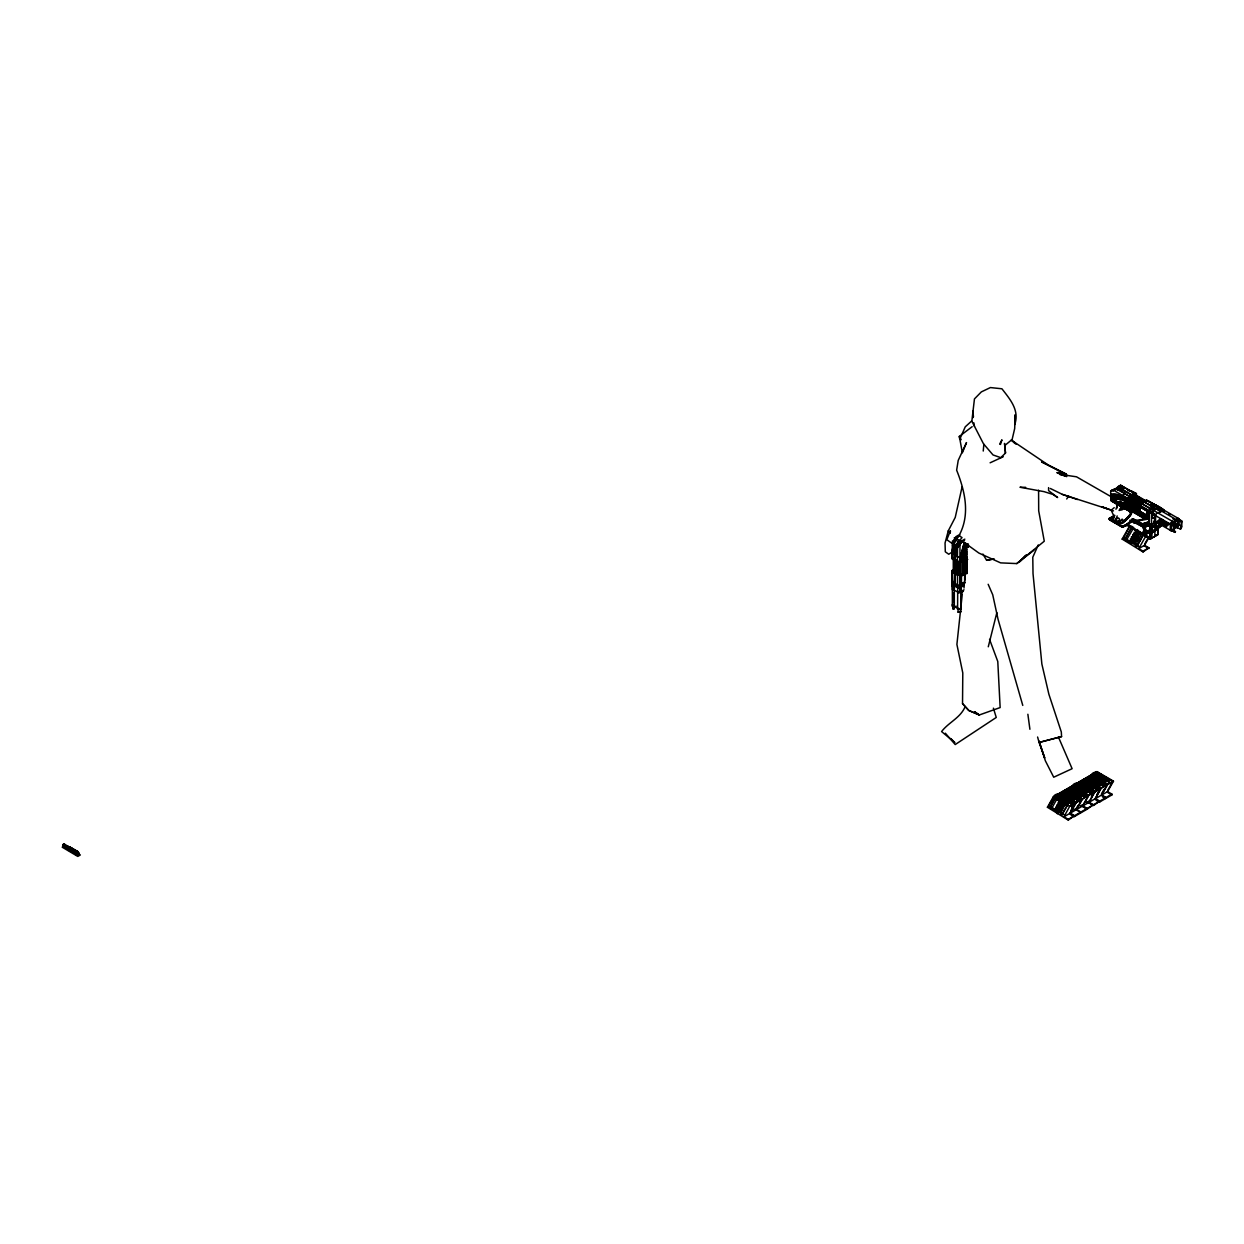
<?xml version="1.0" encoding="UTF-8"?>
<svg xmlns="http://www.w3.org/2000/svg" width="1244" height="1244" viewBox="0 0 1244 1244"><rect width="100%" height="100%" fill="white"/><g stroke="black" fill="none" stroke-linecap="round" stroke-linejoin="round"><path stroke-width="1.5" d="M957.305 548.029L957.305 546.349L960.897 541.42L964.846 539.134M955.065 583.638L953.759 584.4L954.863 581.477L954.863 547.111L962.016 537.517L959.202 535.884L955.252 538.154L953.884 546.054L955.268 539.943L954.319 537.626M989.54 639.338L997.781 661.497L1000.145 707.572L979.323 714.973L968.781 710.464L962.529 703.622L962.794 672.973L956.9 644.423L962.312 593.839M1119.662 519.417A5.038 2.908 60 0 0 1119.569 519.805L1120.175 520.909L1115.464 520.987A48.687 28.114 60 0 1 1112.152 519.261L1112.229 516.851A2.146 1.228 60 0 0 1113.629 516.54L1113.8 516.835M1117.33 503.167A2.504 1.446 60 0 1 1117.407 503.913A9.33 5.396 60 0 1 1117.112 505.655L1117.05 508.003A9.377 5.411 60 0 0 1117.33 506.277A2.519 1.446 60 0 0 1117.081 504.955A2.83 1.633 60 0 0 1115.495 503.136M69.882 848.937L71.219 848.128L69.882 848.937L69.928 847.77L71.219 848.128L76.817 851.425L71.608 849.559L76.646 851.534L69.928 847.77L76.646 851.534M1049.827 808.025L1054.725 797.606L1054.803 799.394L1049.827 808.025L1051.46 808.802L1056.156 800.343L1057.866 799.239M1064.009 799.69L1065.315 798.866L1064.009 799.69L1064.055 798.524L1065.315 798.866L1070.742 802.069L1064.055 798.524M1066.87 790.609C1066.155 795.072 1067.927 789.645 1065.455 789.784L1059.624 793.159L1061.179 793.89L1061.101 795.756M1067.259 792.21L1067.476 790.251L1065.921 789.52L1071.753 786.146L1073.168 786.97L1072.934 788.929L1073.168 786.97M1070.306 796.051L1070.353 794.885L1071.613 795.227L1077.04 798.43L1070.353 794.885M1073.556 788.572L1073.774 786.612L1073.696 788.494M1073.899 792.832L1080.601 796.378L1073.899 792.832L1073.899 795.274L1074.381 790.298L1075.578 790.173L1076.387 791.946M1076.651 793.688L1076.651 791.246L1083.337 794.792L1076.651 791.246M1079.854 784.948L1080.072 782.974L1079.994 784.855M1081.456 789.551L1080.15 790.375L1080.196 789.194L1081.456 789.551L1086.898 792.739L1080.196 789.194M1085.763 779.693C1085.048 784.171 1086.821 778.728 1084.348 778.884L1078.517 782.258L1079.916 783.067M1086.152 781.31L1086.37 779.335L1084.815 778.62L1090.646 775.245L1092.061 776.054L1091.828 778.029L1092.061 776.054M1087.754 785.913L1086.447 786.737L1086.494 785.57L1087.754 785.913L1093.196 789.1L1086.494 785.57M1092.45 777.671L1092.667 775.712L1092.59 777.578M1092.792 781.932L1099.494 785.462L1094.051 782.274L1092.792 781.932L1092.745 783.098L1092.916 781.325L1091.937 781.077L1090.739 782.352L1091.486 784.404L1090.739 783.658M1095.497 781.512L1096.804 780.688L1095.497 781.512L1095.544 780.346L1096.804 780.688L1102.231 783.891L1095.544 780.346M1098.281 774.297L1098.203 772.508M1099.043 779.459L1100.349 778.635L1099.043 779.459L1099.09 778.293L1100.349 778.635L1105.792 781.838L1099.09 778.293M1101.795 777.873L1103.101 777.049L1101.795 777.873L1101.842 776.707L1103.101 777.049L1108.528 780.252L1101.842 776.707M1136.316 540.502L1132.335 538.559L1131.729 541.311L1130.283 538.979M1137.28 530.939L1137.327 529.757M1125.322 520.319L1122.275 522.076A9.936 5.738 60 0 1 1117.889 522.231A48.687 28.114 60 0 1 1109.943 518.173L1108.995 518.608L1109.679 519.961L1122.306 527.254L1127.919 524.253M1113.986 515.451L1113.629 516.447M952.049 585.877L952.049 586.499A2.504 1.446 -60 0 0 953.495 587.339L954.039 587.028M960.337 590.667L960.352 591.289A2.504 1.446 -60 0 0 961.799 592.128L962.343 591.817M1155.489 517.348L1155.489 516.68A2.628 1.524 60 0 0 1153.966 514.036L1153.39 513.71M983.242 451.043L983.849 444.232M1065.253 805.428L1065.424 803.608L1060.261 814.058L1061.909 814.82L1066.746 806.283L1061.909 814.82M1070.789 802.224L1071.115 800.327L1070.944 802.147M1071.395 801.882L1071.722 799.97L1071.551 801.789M1077.086 798.601L1077.413 796.689L1068.378 791.246M1077.242 798.508L1077.413 796.689M1077.693 798.244L1078.019 796.331L1077.848 798.15M1083.384 794.963L1083.711 793.05L1076.153 788.696L1074.583 789.707M1083.99 794.605L1084.317 792.692L1084.146 794.512M1089.682 791.324L1089.853 789.505M1090.288 790.966C1091.797 787.234 1082.622 782.896 1080.88 786.068M1095.933 787.514L1089.246 783.984L1095.933 787.514L1096.306 785.773L1087.272 780.346M1102.433 783.969L1102.604 782.149L1094.891 777.873M1151.384 505.313L1153.452 506.51L1153.126 505.359L1152.426 507.101L1150.358 505.904L1152.053 504.737L1150.358 505.904M957.274 561.091L955.408 560.857L955.408 574.122L957.274 574.355A2.115 1.213 0 0 0 958.611 574.712L959.435 574.744A1.819 1.042 0 0 0 960.866 574.448L960.866 561.184C967.832 557.001 960.539 563.734 957.507 561.837L952.624 559.007L952.624 545.09L953.899 539.492M962.079 486.917L955.236 517.411L948.255 530.893L945.051 543.022L945.3 551.807L948.737 554.233L952.531 551.838L953.417 548.34M996.864 612.623L988.28 646.787M953.355 546.551C950.54 550.75 953.106 569.13 952.453 551.838M952.049 552.181L953.588 546.411M961.161 556.877L965.297 543.022C960.912 553.347 960.788 570.172 961.456 557.048M962.063 556.534C971.735 518.39 958.906 575.086 962.358 556.706M967.272 549.102L966.09 551.247L966.386 556.255L963.431 557.965L967.272 543.815L967.272 547.344M963.431 557.965L967.583 544.001L967.583 547.515M1000.471 444.481L1001.949 439.816L999.663 444.108M1115.961 509.278L1117.112 505.655M1114.717 515.28L1113.567 518.919A2.161 1.244 60 0 1 1112.152 519.261M952.997 550.641L954.07 546.66L954.07 550.019L952.997 550.641L952.655 549.195L954.07 550.019M954.568 550.859L955.641 547.562L955.641 550.921L957.071 551.745L954.568 550.859L961.83 541.964L964.535 540.394M959.077 535.464C970.491 514.518 964.94 490.976 956.636 470.17L958.222 460.389L966.51 442.584L962.358 452.785L959.357 436.395L972.155 426.692M1119.196 510.553L1120.564 508.283A4.276 2.472 60 0 1 1123.363 507.661L1130.112 511.564L1124.592 508.641L1123.861 506.028L1124.887 508.065L1129.941 510.973A2.193 1.26 60 0 1 1131.294 514.161L1131.185 514.363A109.177 63.04 60 0 1 1122.741 522.853L1122.43 523.024A10.807 6.236 60 0 1 1117.687 523.195A49.34 28.488 60 0 1 1109.648 519.106L1109.959 518.935A49.34 28.488 60 0 0 1117.998 523.009A10.807 6.236 60 0 0 1122.741 522.838M955.345 584.042L954.366 581.197L953.588 584.291L957.74 585.178L957.585 609.202L960.819 609.202L960.788 585.115L964.691 582.612M1124.607 508.19L1124.265 508.998L1120.564 508.283L1124.607 508.19A4.261 2.457 60 0 1 1125.26 507.412M960.539 437.499L965.251 426.832L971.611 421.032M1038.274 544.919L1032.784 557.25L1033.018 573.639L1041.866 664.047L1048.879 694.245L1061.319 731.985L1061.567 736.603L1039.098 742.466L1037.589 737.023M958.067 541.56L955.563 547.033L955.579 545.354M1122.275 522.076A108.135 62.433 60 0 0 1130.609 513.679L1130.361 512.155M1128.277 517.924L1125.385 519.603A107.886 62.293 60 0 0 1130.827 513.554L1130.065 511.813M1122.43 523.024A109.177 63.04 60 0 0 1130.858 514.549L1130.983 514.347A2.193 1.26 60 0 0 1129.614 511.16L1124.887 508.065M1148.896 547.78L1143.065 551.154L1138.711 548.651L1144.558 545.276L1148.896 547.78L1143.065 551.947L1122.166 539.103L1129.739 525.73M1131.636 522.402L1133.719 518.686M1130.252 525.854L1123.627 537.532L1139.52 546.894M1130.547 525.745L1133.751 527.596L1126.084 540.736L1124.592 539.88L1132.071 526.663M1133.953 523.366L1135.819 520.054M1124.747 539.787L1132.227 526.57M1133.797 543.581L1129.941 541.684L1136.783 529.96M1133.517 543.752L1140.359 532.028M1142.878 527.238L1144.744 523.926M1143.22 535.122L1136.674 546.676L1135.026 545.898L1147.341 524.346M1145.88 530.255L1136.674 546.676M1138.711 548.651L1151.944 525.263L1150.156 524.222M1144.791 543.846L1147.652 538.808M1144.558 545.276L1149.285 536.926M1047.401 807.247L1053.326 796.798L1059.157 793.423L1075.702 802.971L1069.778 813.42L1063.947 816.795L1068.285 819.298L1074.132 815.94L1068.285 820.091L1047.401 807.247L1048.863 806.407L1049.454 807.527M1054.694 798.384L1056.467 795.118L1072.312 804.697M1054.694 798.632L1056.56 795.336M1058.908 793.781L1075.065 803.111L1070.866 810.513M1062.64 791.837L1072.001 796.984M1065.284 790.018L1081.363 799.472L1076.091 802.504L1059.95 793.19L1065.284 790.018L1076.464 795.927M1066.248 789.551L1075.562 794.932L1080.896 791.759L1071.582 786.379L1066.248 789.551L1082.389 798.881L1087.66 795.833L1071.582 786.379M1059.033 811.726L1055.176 809.828L1060.012 801.307L1064.973 804.013L1060.09 801.198M1068.767 788.09L1085.126 797.295M1058.753 811.897L1063.589 803.36M1068.223 799.161C1065.719 806.454 1044.54 796.113 1058.986 793.656M1077.802 782.88L1093.958 792.195L1091.439 796.642M1069.265 798.57L1074.521 795.522M1071.861 796.984L1078.61 801.058M1097.503 790.142L1081.534 780.921M1095.358 785.011L1084.099 779.242L1100.256 788.556L1096.897 794.481M1063.947 816.795L1069.793 806.143L1075.065 803.111M1088.966 778.231L1090.646 775.245M1069.856 813.716L1074.583 816.453L1080.43 813.078L1080.43 812.301L1074.583 815.675L1070.244 813.156L1076.169 802.707L1082 799.332L1077.257 796.766M1084.675 789.582L1091.206 793.781M1087.132 788.261C1084.612 795.554 1063.433 785.197 1077.879 782.74M1095.264 774.592L1096.944 771.607L1113.489 781.154L1107.564 791.604L1101.733 794.978L1106.071 797.497L1111.918 794.123L1111.918 794.9L1106.071 798.275L1102.915 796.455M1078.004 805.397L1076.324 808.351L1073.79 809.813M1088.22 787.53L1093.429 784.622M1070.244 813.156L1076.076 809.782L1082 799.332M1080.88 812.037L1080.88 812.814L1086.727 809.44L1086.727 808.662L1080.88 812.037L1076.542 809.517L1082.467 799.068L1088.298 795.709L1083.711 793.05M1094.518 783.891L1099.789 780.859L1090.475 775.478L1085.203 778.511L1101.282 787.965L1106.554 784.917L1090.397 775.603M1076.542 809.517L1082.373 806.159L1088.687 795.243L1093.958 792.195M1087.178 808.398L1087.178 809.175L1093.025 805.024L1087.178 808.398L1082.84 805.894L1088.764 795.445L1094.596 792.07L1078.05 782.523L1072.219 785.881L1088.764 795.445M1082.84 805.894L1088.671 802.52L1094.596 792.07M1093.476 804.759L1093.476 805.537L1099.323 801.385L1093.476 804.759L1089.138 802.256L1094.984 791.604L1100.256 788.556M1103.273 778.931L1110.099 782.88M1106.025 777.344C1103.506 784.637 1082.327 774.297 1096.773 771.84L1112.851 781.294L1107.813 790.173M1089.138 802.256L1094.969 798.881L1100.893 788.432L1096.306 785.773M1096.617 800.079L1099.774 801.913L1105.621 798.539L1105.621 797.762L1099.774 801.12L1095.435 798.617L1101.282 787.965M1101.515 793.812L1104.034 789.365M1095.435 798.617L1101.267 795.243L1107.191 784.793L1102.604 782.149M1101.733 794.978L1107.658 784.529L1113.489 781.154M964.489 582.503L960.85 585.52L961.239 590.138A1.555 0.902 -60 0 0 962.343 590.776L961.954 590.558A1.555 0.902 -60 0 1 960.85 589.92L961.239 590.138M955.61 560.733L955.61 573.997L957.507 575.086L957.507 587.759L960.99 587.946L961.659 584.12M961.239 585.737L964.831 583.172M1154.105 525.948L1157.418 527.845L1152.442 532.603L1162.285 525.046L1155.894 527.814L1155.396 515.451L1157.107 512.497L1158.133 513.088L1161.554 511.113L1162.565 509.356L1164.275 510.32M1157.107 522.651L1155.396 521.687L1172.05 531.281L1170.34 530.302L1170.34 524.066L1172.05 521.127L1173.061 521.702L1176.482 519.728L1177.508 517.971L1179.219 518.95L1162.565 509.356M1175.02 532.37L1170.713 529.913L1170.713 524.035L1172.05 521.749L1170.977 528.949L1175.502 531.546L1175.02 532.37L1173.683 531.623L1173.683 525.745L1175.502 523.724L1173.947 526.399L1173.947 530.659M1172.066 524.564L1174.196 521.858L1173.356 528.544M1177.026 519.417L1177.508 518.592L1178.83 519.339L1178.83 525.217L1177.026 527.238L1178.566 524.564L1178.566 520.303L1177.026 519.417L1181.536 522.013L1180.478 529.213L1181.8 526.943L1181.8 521.049L1177.508 518.592M1177.477 524.673L1175.347 527.394L1175.347 521.189L1177.477 521.438L1177.477 524.673L1174.165 522.76M63.164 844.318L62.666 845.096L79.134 854.815L77.89 851.596L70.037 847.164L68.42 847.444L63.693 844.007M62.869 845.298L63.46 844.381M62.993 845.298L63.506 844.505M62.962 846.076L63.693 844.349M68.218 848.874L67.005 848.999L67.005 847.693L68.793 846.666L68.638 848.05L64.719 845.733M79.367 853.679L69.306 847.584L67.005 847.693M70.737 848.999L70.037 847.164L68.607 850.227L78.932 854.923M1147.948 525.901L1150.062 524.673M1056.094 796.86L1054.243 797.559L1055.021 796.829M1057.493 795.18L1057.307 796.16L1058.971 795.134M1064.164 803.437L1058.457 800.063L1060.075 799.13M1065.144 791.635L1063.293 792.335L1068.301 795.305L1069.498 794.03L1075.329 796.984M1063.48 792.521L1064.071 791.604M1063.604 792.521L1064.118 791.728M1059.421 800.436L1060.448 799.254L1064.895 801.4M1061.427 802.551L1061.194 798.477L1062.827 797.544M1066.839 790.282L1067.865 789.194L1068.814 790.749M1062.578 798.026L1062.003 798.943L1057.182 796.16L1057.773 795.243L1071.115 801.945L1062.578 798.026L1064.864 798.213L1064.864 799.768M1064.864 798.213L1062.734 799.441L1061.194 798.477M1070.167 799.565L1064.755 796.44L1065.952 795.165L1066.372 796.798L1066.543 795.398M1070.602 787.607L1071.442 787.996L1069.591 788.696L1075.329 792.179L1075.329 793.719M1070.369 787.965L1069.778 788.898L1070.415 788.09M1065.548 796.891L1066.746 795.616L1068.425 796.16L1066.139 796.16L1061.054 793.128L1062.392 793.221L1062.392 794.387L1062.516 793.081L1060.728 794.107L1063.418 795.662M1069.125 793.905L1067.492 794.854L1068.301 796.611M1083.788 790.5C1081.363 788.385 1072.126 785.337 1073.961 786.037M1073.323 786.846L1073.914 785.928M1069.031 795.802L1070.462 794.294L1077.413 798.306L1063.791 791.542M1072.67 793.159L1072.25 791.526L1071.224 792.708M1072.048 794.854L1074.023 795.165L1072.592 795.305L1072.437 792.335L1074.723 792.521L1071.644 791.884M1072.592 793.75L1074.023 792.241L1080.974 796.253L1067.616 789.551L1067.025 790.469L1067.352 789.489M1079.434 783.005L1080.461 781.916L1081.285 783.471M1079.621 783.207L1080.212 782.289M1079.761 783.191L1080.259 782.414M1074.598 792.972L1075.796 790.391L1077.459 790.951L1077.459 792.49M1075.329 792.179L1076.76 790.655L1083.711 794.667L1075.174 790.749L1077.459 790.951M1079.139 789.427L1078.548 787.887L1077.522 789.069M1082.467 782.398L1083.586 781.761L1083.524 782.678L1082.187 782.585L1082.684 780.641L1084.162 780.594L1092.838 785.275M1082.373 781.621L1082.964 780.703M1082.482 792.459L1078.144 789.613L1079.341 788.354L1081.02 788.898M1081.876 787.841L1081.876 786.55L1080.678 786.659L1080.896 789.334M1073.65 785.866L1087.272 792.615L1080.321 788.603L1078.89 791.666L1078.455 790.655M1085.732 779.382L1086.758 778.293L1087.583 779.848M1081.471 787.11L1080.896 788.043L1076.076 785.259L1076.666 784.342L1090.008 791.028L1082.093 786.768L1081.471 787.312L1083.757 787.312L1082.327 787.436L1081.627 790.08M1085.437 785.788L1084.846 784.249L1083.819 785.431M1090.459 778.246L1089.262 779.521L1088.484 778.946L1088.982 777.002L1090.335 777.096L1089.495 776.707M1088.671 777.982L1089.262 777.065M1088.78 788.82L1084.441 785.99L1085.639 784.715L1087.318 785.259L1085.032 785.259L1079.947 782.227M1089.495 778.868L1090.008 776.909M1088.173 782.911L1088.173 784.202L1087.598 782.663L1086.556 783.844M1071.737 807.62L1071.97 806.47M1085.032 785.259L1093.569 788.976L1086.618 784.964L1085.188 788.027C1082 784.513 1092.698 792.195 1084.457 787.188M1102.682 779.584L1092.543 774.95L1092.03 775.743L1097.783 779.211L1097.783 780.765L1097.037 780.019M1092.807 775.012L1092.216 777.236M1088.018 785.057L1091.283 786.954L1087.194 784.404L1088.391 783.129L1090.055 783.673M1092.356 775.929L1093.429 774.654M1097.006 787.685L1089.355 783.378L1087.925 786.457M1091.563 782.258L1091.144 780.61L1090.117 781.792M1095.358 773.566L1096.757 773.317L1096.757 774.623L1095.793 773.068L1095.093 774.343M1095.56 773.426L1094.969 774.343L1099.945 777.034M1092.854 780.206L1093.896 779.024L1094.471 780.579M1091.486 782.849L1093.616 781.621L1093.616 783.176L1092.527 782.616M1096.244 778.246L1097.441 776.971L1098.032 778.526M1097.037 778.713L1098.234 777.438L1099.914 777.982L1099.914 779.537L1098.825 778.977M1098.981 776.66L1100.194 775.385L1100.613 777.034M1097.783 779.211L1099.214 777.702L1106.165 781.714L1096.835 777.329M1099.789 777.127L1100.987 775.852L1102.65 776.396L1100.365 776.396L1095.28 773.364M1117.299 488.908L1124.794 493.23L1122.539 496.138L1111.281 494.537L1111.281 500.959L1119.895 505.935L1121.435 505.126L1123.767 506.479L1120.968 504.364L1123.861 506.028M1124.794 493.23L1122.539 496.138L1127.266 498.86L1127.266 502.203L1140.017 509.558M1111.281 494.537C1117.205 490.742 1125.976 502.592 1129.272 496.34L1134.388 493.386C1140.639 495.516 1125.478 488.348 1131.06 491.224L1127.717 490.447M1131.247 495.827L1131.247 494.957L1143.314 502.794L1131.247 495.827L1130.05 496.512A2.224 1.275 -60 0 0 1129.039 497.538L1128.557 498.284L1140.624 505.235L1141.09 504.504A2.224 1.275 -60 0 1 1141.401 504.084M1141.323 503.058L1139.535 505.702L1139.706 510.491L1140.017 506.977L1147.279 511.175L1146.968 515.56L1126.302 503.633L1126.302 505.437L1147.279 517.193L1146.968 518.173L1125.353 505.686L1125.353 499.964L1122.508 498.331L1112.556 496.9L1112.556 500.212L1118.947 503.913L1120.58 503.042L1124.296 505.188L1125.338 507.225L1145.149 519.028L1125.027 507.412L1120.58 503.042M1132.413 494.521L1144.464 501.487L1146.455 500.104L1162.596 508.952L1146.455 500.337L1159.983 507.194L1158.211 506.852L1152.597 510.087L1130.05 496.512M1149.347 510.895L1150.731 508.734L1155.847 505.779L1157.231 506.339M1148.368 512.155L1150.84 513.026L1152.846 509.947L1141.323 503.307L1143.314 501.907M1066.714 498.984L1068.674 495.983M965.188 706.561C960.492 717.912 948.674 722.251 941.584 731.565L954.863 742.606L950.774 738.578M957.274 574.355L957.507 547.904L961.83 541.964L960.897 541.42L960.85 543.162L955.268 539.943L959.202 535.884M1129.91 515.016L1128.137 517.022M1132.444 519.059C1137.949 523.273 1133.082 516.711 1131.511 520.147A65.776 37.973 60 0 1 1122.617 526.274M1132.755 518.888L1131.838 519.961A65.776 37.973 60 0 1 1122.943 526.088L1121.761 526.57L1109.415 519.432L1121.761 526.57M1130.361 514.969L1128.588 516.944A111.68 64.486 60 0 1 1126.737 518.748M955.345 581.757L953.93 584.493M1026.176 554.871L1019.785 561.697L1025.056 556.068M953.588 584.291L954.366 581.197M1117.19 515.933L1116.039 519.09M1127.266 498.86L1129.272 496.092L1134.388 493.137L1136.394 493.588L1136.394 496.916M1127.266 502.203L1128.09 501.721L1140.142 508.672L1139.317 509.154L1139.939 505.219L1154.37 513.803A2.628 1.524 60 0 1 1155.894 516.447L1155.489 516.773M1150.84 513.026L1151.462 511.875M1005.494 453.08L1000.751 457.637L993.039 454.962L983.475 443.781L971.844 421.156L974.456 398.92L981.345 391.891L990.411 387.568L1001.918 388.781C1010.019 399.277 1019.707 410.131 1014.746 424.577L1015.275 414.641L1014.669 428.62L1012.134 439.459L1004.763 445.554L1005.494 453.08L1004.53 443.424L1004.763 445.554M1152.115 531.903L1156.64 527.845L1152.115 526.072L1152.115 531.903L1156.64 527.845M1158.973 527.472L1161.507 525.046M1160.947 525.839L1157.697 528.684M1156.982 521.625L1160.574 518.67L1161.865 519.417L1158.273 522.356L1156.982 521.625L1158.91 521.998M1158.273 522.356L1161.865 519.417M1159.563 523.102L1163.14 520.163L1159.563 523.102L1161.492 523.475L1160.201 522.729M1160.839 523.848L1163.793 521.267L1162.502 520.521M1162.129 524.595L1165.084 522.013L1166.359 522.76L1163.42 525.326L1162.129 524.595L1165.721 521.64M1164.695 526.072L1168.287 523.133L1169.578 523.864L1165.986 526.818L1164.695 526.072L1168.287 523.133M967.676 544.965L978.888 553.067L1000.642 562.879L1016.768 563.579L1044.276 541.218L1038.693 510.817L1038.584 490.198M1114.22 507.661L1111.187 510.196L1113.302 514.861M1016.768 563.579L1033.873 550.283M1148.834 525.201L1150.311 524.128M1066.59 806.376L1068.052 805.303M1072.281 803.095L1074.505 801.587L1076.169 802.707M1078.579 799.457L1080.803 797.948L1082.467 799.068M1084.877 795.818L1086.945 794.403M1091.175 792.179L1093.398 790.671L1095.062 791.806L1100.893 788.432M1097.472 788.54L1099.696 787.032L1101.36 788.167L1107.191 784.793M1103.926 784.824L1105.838 783.487M1075.049 789.442L1076.604 788.432M1087.645 782.165C1090.039 779.257 1097.908 784.435 1096.741 787.25M1080.15 790.375L1082.093 789.038L1083.057 789.956M1086.447 786.737L1088.391 785.399L1089.355 786.317M1075.158 793.174L1073.852 793.999L1075.796 792.677L1076.76 793.594M1150.607 536.988L1148.865 538.014L1150.607 536.988L1150.607 533.303L1148.694 532.214L1143.018 534.625L1148.694 532.214M1139.364 533.878L1136.099 532.183L1136.099 530.846L1150.14 539.134L1151.742 538.17L1152.442 524.984M1156.438 535.495L1158.024 534.531L1158.024 527.238M64.532 845.578L64.657 844.272L63.335 844.552M75.76 853.4L62.666 846.262L63.615 845.982M70.737 847.459L68.218 846.418M67.005 848.999L67.176 847.599M68 849.372L75.666 854.084L73.723 852.809M67.596 849.232L69.042 849.357L67.829 849.465L68 848.066M70.146 848.781L69.306 849.061L69.306 847.584M69.493 850.523L75.604 853.431M70.97 851.207L69.928 850.212L76.646 854.41M77.61 852.793L77.75 851.736L70.83 847.615M955.672 536.833L958.378 535.278M957.196 536.599L959.839 535.06M954.568 551.543L955.641 550.921M966.09 551.247L966.09 556.084L959.948 559.349M952.438 540.891L952.422 559.131L957.507 561.837M962.063 559.66L967.07 557.11L967.07 573.562M962.358 559.831L967.07 557.11M961.161 575.194L961.161 583.949L964.629 581.943L964.629 559.209L966.121 558.354L966.417 573.686M964.629 559.209L966.417 558.525M957.305 561.946L960.539 562.288L963.291 560.702L963.291 574.728M952.438 586.639L952.453 570.172L952.438 586.717A2.504 1.446 -60 0 0 953.884 587.557L953.573 587.292M956.138 569.736L957.165 569.146M951.831 570.514L952.422 572.395L955.034 573.064L953.899 572.411A2.115 1.213 0 0 1 953.277 571.634L953.215 571.151A1.819 1.042 0 0 1 953.495 570.514M960.866 574.448L963.291 573.966L960.539 575.552L955.408 574.122M957.507 575.086L960.337 575.428L963.089 573.842L963.291 560.702M964.209 574.541L961.161 575.956L964.209 574.541L964.209 559.816M1110.705 495.796L1110.705 490.867L1121.217 488.13L1118.791 488.037M1135.772 493.946L1120.58 485.176L1117.61 486.886L1117.61 490.074M952.282 582.923L952.391 584.804M952.5 583.047L952.624 584.944L952.049 570.638M1113.318 491.193L1111.685 490.307L1120.206 486.684L1117.61 486.886L1119.18 487.803M1110.705 490.867L1121.73 486.077L1134.388 493.137M1116.241 489.498L1121.932 486.233M952.438 584.696L953.339 584.167M1122.865 487.181L1124.996 487.99L1123.503 488.861L1120.44 487.088L1123.037 487.088L1120.58 485.176M1118.962 489.856L1117.967 488.519M1123.596 487.181L1121.279 486.606M1121.855 488.503L1120.362 490.665L1121.855 489.809L1121.046 488.239M1123.674 487.446L1123.503 488.861M1126.613 499.233L1122.663 496.947L1111.607 495.594L1122.337 497.133L1126.613 499.233L1126.613 502.56L1140.017 510.304M955.936 585.38L952.36 587.899L952.375 606.201L957.569 608.083L957.585 609.202M961.161 583.949L964.94 582.114M1112.556 496.9L1122.834 498.144L1125.664 499.793L1125.664 505.499L1147.279 517.986M1120.129 501.472L1118.496 502.343L1113.691 499.559L1113.691 498.471L1124.529 500.446C1127.81 510.584 1112.727 495.61 1124.529 504.022M960.85 587.355L964.178 585.426M1111.281 500.959L1111.934 495.423M1112.556 500.212L1118.947 503.913M1113.691 499.559L1118.496 502.343M964.022 589.812L960.803 591.662L957.569 591.662L952.375 589.765L952.36 587.899L954.303 587.914L954.319 589.78M1125.525 497.149L1125.12 502.996L1131.884 512.823M963.385 591.304L960.819 592.782L957.585 592.766L957.569 591.662M1113.691 498.471L1123.037 499.575M1132.413 495.159L1133.611 494.474A2.224 1.275 -60 0 1 1134.621 494.319L1135.103 494.506A1.897 1.104 -60 0 1 1135.57 495.407M1122.726 499.761L1124.529 500.446M1130.19 497.056L1131.247 496.434L1139.706 501.316L1138.649 501.938M1111.607 500.772L1119.647 505.033L1111.934 500.586M1119.895 505.935L1123.363 507.676M1126.302 499.419L1126.613 502.56M1129.117 501.114L1128.572 499.839M1126.302 503.633L1147.279 515.389M1126.302 505.437L1147.279 517.193M956.138 606.123L953.79 607.476L953.806 609.171L952.873 607.71M1108.995 518.608L1113.567 515.965M1109.943 518.173L1114.515 515.529M1136.549 506.603L1137.576 505.997M1142.116 503.478L1143.314 502.794M1146.377 501.208A2.224 1.275 -60 0 0 1145.662 501.425L1144.464 502.125L1144.464 501.239M1117.889 522.231L1122.461 519.588A9.936 5.738 60 0 0 1122.881 519.759M1150.125 508.672L1155.505 505.328M1135.648 521.283L1133.097 519.821L1135.648 521.283L1148.134 519.121L1148.134 512.279M1148.368 511.595L1170.34 524.066M1128.277 524.315L1125.587 525.901M1149.145 512.108L1149.347 522.091L1142.039 524.035L1135.616 520.319M1149.798 512.248L1148.943 512.746L1148.943 522.324L1142.039 524.035M1128.946 524.812L1128.137 525.279L1141.899 533.07L1141.106 533.52L1148.01 530.566L1147.217 531.033L1150.607 532.059L1150.607 525.139L1143.5 527.129L1145.817 531.592L1146.61 531.141L1144.293 526.663M1152.099 512.963L1152.099 514.052M1160.823 507.941L1160.403 509.262L1162.098 509.76A1.633 0.949 60 0 1 1162.922 510.631M1154.292 513.756L1139.535 505.702M1149.378 512.481L1153.794 514.565A1.633 0.949 60 0 1 1154.945 516.555L1154.945 521.423M1159.346 507.568L1159.346 508.656L1162.098 509.76M1148.134 519.121L1148.585 511.471M1155.489 524.564L1154.541 524.019L1154.945 516.555M1155.412 518.359L1153.794 521.594M1122.166 539.103L1123.627 538.263L1131.931 543.83M1137.545 530.784L1136.907 532.51M1129.785 520.194L1143.687 527.301L1132.211 520.676M1137.778 530.846L1138.571 530.379M1154.214 521.842L1155.412 521.143M1140.468 540.642L1133.517 536.63L1132.942 534.485M1160.574 518.67L1161.227 519.79M1138.509 531.623L1139.317 532.619L1126.737 525.232M1155.489 522.029L1151.54 524.299L1155.396 526.01M1143.5 527.129L1150.607 525.139M1134.03 533.676L1137.343 535.231L1136.083 534.407M1154.541 524.019L1155.894 524.33M1131.698 537.983L1136.441 541.233M1131.325 537.859L1133.704 538.699L1132.973 539.118L1131.527 536.786L1132.973 539.118L1132.973 537.657M1145.848 531.452L1145.04 531.919L1142.894 527.767M1131.729 539.849L1132.46 539.429L1132.46 541L1131.48 540.16M1156.205 535.62L1156.205 534.842L1153.297 537.315L1154.883 536.351L1154.883 531.204L1159.843 526.445L1159.843 524.533L1156.345 526.57L1156.345 522.153M1134.855 539.632L1133.533 537.579M1163.42 525.326L1162.767 524.222M1147.901 532.665L1150.607 533.303M1169.578 523.864L1167.649 523.491M1165.986 526.818L1165.348 525.699M1150.14 539.134L1158.024 534.531M1174.212 528.856L1176.482 527.549L1177.508 528.125M1096.944 771.607L1091.112 774.981L1107.658 784.529M1084.177 779.117L1078.843 782.274L1094.984 791.604M1059.095 793.89L1053.823 796.922L1048.863 805.692L1064.755 815.038M1060.121 793.283L1065.393 790.251M1066.419 789.66L1071.69 786.612M1072.717 786.021L1077.988 782.974M1079.014 782.383L1084.286 779.335M1085.312 778.744L1090.584 775.712M1091.61 775.105L1096.881 772.073M1076.822 784.264L1077.739 784.373L1076.713 784.466M1054.912 797.015L1062.127 799.799M1057.571 795.382L1063.62 798.01M1067.43 789.691L1073.634 792.226L1073.634 793.532M1070.244 788.152L1071.566 787.856M1073.805 786.099L1074.536 785.57M1076.542 784.513L1082.684 787.001L1082.529 790.375M1081.409 783.471L1081.409 782.165L1080.103 782.46M1083.571 780.346L1082.84 780.874M1086.323 778.791L1087.707 778.542L1087.707 779.832M1090.335 778.262L1090.459 776.956L1089.138 777.251M1060.417 794.325L1060.494 796.113M1079.31 783.425L1079.388 785.213M1088.795 779.133L1089.822 779.055L1088.764 778.775M1082.964 783.16L1084.162 780.594M1088.593 781.512L1087.178 782.429M1095.497 777.516L1093.476 778.791M1101.189 774.234L1099.774 775.168M1061.987 796.969L1064.164 795.616L1071.566 800.063M1068.285 793.345L1070.462 791.977L1077.864 796.424M1061.785 797.559L1063.2 797.855M1061.941 792.832L1067.336 795.865L1065.346 795.507M1070.975 787.623L1076.387 790.64L1074.381 790.298M1080.678 786.659L1082.093 786.954M1080.834 781.932L1086.23 784.948L1084.239 784.606M1090.537 780.968L1093.616 781.621M1088.484 777.795L1093.492 780.765L1094.689 779.49L1096.353 780.035L1093.274 779.382M1100.987 776.038L1099.572 775.743M1079.139 788.121L1078.968 789.52M1085.437 784.497L1085.266 785.881M1094.471 779.273L1094.316 780.672M1098.032 777.22L1097.861 778.62M1059.048 799.348L1061.039 799.503L1061.039 800.794M1068.083 794.123L1071.162 794.574L1071.162 796.129M1071.644 792.07L1073.043 792.179M1077.942 788.432L1079.932 788.587L1079.932 789.893M1086.976 783.207L1088.391 783.316M1090.537 781.154L1091.937 781.263M1088.982 777.002L1095.28 779.739L1095.28 781.03M1098.234 777.624L1092.543 774.95M1061.039 799.503L1060.868 800.887M1073.634 792.226L1073.479 795.585M1074.598 791.666L1074.754 792.879M1078.144 789.613L1074.676 787.607M1079.932 788.587L1074.163 785.555M1087.194 784.404L1082.187 781.434M1083.197 780.346L1088.982 783.362L1088.982 784.669M1092.372 781.419L1087.132 778.293M1101.406 776.194L1096.166 773.068M1074.474 799.892L1067.725 795.989L1066.295 798.943L1067.725 798.803L1067.725 795.88L1074.676 799.892L1066.139 795.973M1079.186 790.22L1082.233 792.164M1097.348 779.755L1100.256 781.434M1097.799 779.49L1101.375 781.543M1065.719 798.104L1069.638 799.441M1072.592 795.305L1072.017 794.465M1060.183 801.711L1058.753 804.775L1062.096 806.423M1062.314 800.592L1067.819 803.748L1061.303 800.11L1068.005 803.655L1061.303 800.11L1062.563 800.452M1066.746 797.886L1065.75 798.492L1068.518 800.11M1068.612 796.953L1074.116 800.11L1067.601 796.471L1074.303 800.016L1067.601 796.471L1068.86 796.813M1080.321 788.712L1079.59 790.5L1079.59 789.023M1082.327 788.914L1083.057 787.017M1083.959 788.105L1089.464 791.262L1082.949 787.623L1089.635 791.153L1082.949 787.623L1084.208 787.965M1086.618 786.441L1085.888 786.861L1085.888 785.384M1088.624 785.275L1089.355 783.378M1090.257 784.466L1095.762 787.623L1089.246 783.984L1090.506 784.326M1092.916 782.803L1086.51 778.651L1085.919 779.568L1086.245 778.588M1095.124 781.636L1095.653 779.739L1103.304 784.047M1059.048 801.618L1061.427 802.442L1059.25 801.836L1060.697 802.862M1068.767 799.612L1065.564 798.088L1067.725 798.803M1071.846 794.558L1073.043 794.449M1086.727 786.581L1086.074 785.384M1055.674 807.029L1061.241 810.606L1056.343 807.791L1056.343 809.113L1061.241 811.943M1062.563 803.375L1060.059 802.302L1063.325 804.122M1075.065 795.973L1071.644 794.341M1081.363 792.335L1078.159 790.826M1056.762 806.221L1058.939 806.843M1103.055 781.885L1103.039 783.611M1055.518 808.429L1057.68 809.035M1082.684 780.641L1096.306 787.39M1102.604 783.751L1094.067 780.035M1109.601 780.408L1100.365 776.396M1056.654 812.581L1058.115 811.741M1107.58 784.326L1112.851 781.294M1057.245 813.716L1058.706 812.861L1050.993 808.413M1075.702 802.971L1069.871 806.345L1053.326 796.798M1080.087 806.174L1082.622 804.728M1086.385 802.535L1088.92 801.089M1119.32 505.219L1120.968 504.364M990.115 462.799L1003.239 456.735M1149.347 522.091L1142.458 523.802L1137.622 521.018M1061.552 736.588L1039.098 742.45M1148.041 524.455L1142.894 525.979L1149.798 524.299M1118.403 487.726L1150.871 505.608L1153.126 505.359L1152.939 507.054M1146.455 500.104L1148.461 501.301M986.616 560.298L993.863 558.945L986.616 560.298L982.915 554.078M1118.838 521.065L1120.082 520.863M1135.057 520.567L1145.46 518.857M1118.822 518.188L1116.132 518.421L1118.807 518.577M1118.589 486.311L1121.73 486.077M1119.413 510.056L1122.104 509.947M1120.206 509.107L1122.912 509.029M1146.517 522.387L1148.943 522.324M961.021 611.644L958.082 612.172L960.601 612.172L960.601 608.907L958.082 608.378L958.082 612.172M1025.694 487.353L1019.971 487.244L1044.074 491.644L1052.953 494.428L1057.633 497.538L1048.599 490.649L1048.583 487.617M952.655 545.836L957.071 548.386L957.071 556.628L960.539 557.094L960.539 562.288M960.337 562.164L960.337 556.97L964.364 542.275L960.539 557.094L957.071 556.628M959.948 585.535L957.507 585.426L952.624 582.612L952.438 581.197M960.539 575.552L960.539 588.21L957.74 587.899L952.049 584.462M1057.245 472.518L1066.015 473.871L1041.555 461.882L1066.73 474.679L1048.49 465.163L1011.839 440.438L1016.037 444.155M79.367 854.441L77.89 851.596L76.459 851.72L75.76 854.364L78.699 854.83M1073.914 795.382L1072.655 795.04L1073.665 795.522M1067.616 799.021L1066.357 798.679L1067.368 799.161M1060.075 804.852L1058.815 804.51L1062.065 806.33L1058.815 804.51L1059.826 804.992M1058.831 807.045L1057.571 806.703L1060.821 808.522M1050.294 488.472L1062.407 494.397L1111.872 510.32M79.134 854.815L75.76 854.364M1077.397 499.528L1062.407 494.397M1113.504 510.895L1101.515 506.681L1106.973 508.609M1064.273 799.534L1067.601 800.747M71.857 849.419L77.004 851.316L77.004 852.762M71.328 849.73L76.459 851.627L76.459 853.197M1057.027 472.813L1066.761 476.53L1059.67 474.322L1076.511 476.81L1111.545 496.947M1054.756 796.766L1068.378 803.531L1060.697 799.939L1059.997 802.582L1064.164 804.992M1058.597 801.805L1064.973 805.35M1137.249 530.037L1137.094 529.524M1098.234 777.438L1093.056 774.654M1061.567 793.159L1061.941 794.263M1055.27 796.798L1055.643 797.886M69.493 849.061L69.042 847.086M979.323 714.973L974.736 711.879L979.323 714.973L968.781 710.464L962.529 703.637M1135.601 540.378L1132.335 538.559L1136.099 540.627M1061.07 802.8L1060.059 802.302L1063.402 804.075M1058.582 807.185L1057.571 806.703L1060.914 808.476M1162.098 508.672L1162.674 509.014A2.628 1.524 60 0 1 1164.197 511.657L1164.228 511.999M1139.488 534.127L1135.461 531.794L1134.761 534.438L1138.12 536.071M1136.845 538.186L1133.611 536.568L1132.771 534.578M1132.367 538.776L1135.616 540.471M1134.372 542.664L1131.123 540.969L1131.029 539.476L1135.197 541.886M1060.09 802.52L1064.973 805.07M1062.485 809.471L1057.587 806.921L1057.587 805.583L1062.485 808.413L1056.762 804.93M1056.343 809.113L1061.241 811.663M1138.182 535.931L1134.823 534.158L1138.089 535.977M1132.335 538.559L1135.679 540.331M69.928 847.77L76.817 851.425M1138.493 539.336L1140.375 540.362M1181.8 521.049L1180.478 520.303L1179.996 521.143L1181.536 522.013M1133.471 495.159L1135.088 496.076M1141.93 500.041L1143.547 500.959M1158.817 509.511L1157.122 508.547L1153.701 510.522L1151.991 513.461L1151.991 517.364L1153.701 518.328M1155.396 515.451L1156.422 516.027M1170.977 528.949L1172.532 529.835L1172.05 530.659L1170.713 529.913M1116.583 488.783L1118.154 489.685M1131.465 490.991L1136.394 493.588M1147.839 500.663L1159.983 507.754M1134.621 494.319L1146.688 501.27M1168.816 513.912L1170.091 514.658M1137.078 496.278L1144.62 500.632M1133.611 494.474L1145.662 501.425M1151.68 504.955L1152.753 505.577M1176.482 519.728L1156.687 508.298L1153.281 510.273L1173.061 521.702M1119.165 487.555L1155.412 508.469L1154.976 509.294M1157.697 510.024L1160.932 511.89M1172.874 518.795L1176.186 520.707M1131.247 495.19L1143.314 502.156M1124.545 493.37L1129.272 496.34L1116.599 489.032M1178.566 524.564L1181.536 526.274M1172.05 521.749L1175.502 523.724M1129.039 497.538L1141.09 504.504M1112.68 489.732L1127.888 498.502M1177.026 527.238L1180.478 529.213M1139.317 505.826L1150.84 512.481M1170.713 524.035L1173.683 525.745M1128.557 498.284A1.897 1.104 -60 0 0 1128.09 499.73L1140.142 506.697M1139.317 506.572L1147.279 511.175M1170.977 524.688L1173.947 526.399M1129.972 502.249L1137.032 506.324M1139.535 509.029L1127.468 502.078L1127.468 498.735M1151.571 517.131L1154.805 518.997M1126.302 502.747L1139.706 510.491M1156.936 522.869L1159.843 524.533M1135.523 511.813L1138.68 513.632M1151.54 523.351L1152.348 523.848M1120.113 505.81L1111.514 500.85L1111.498 494.412M1149.487 524.097L1156.702 528.265M1152.115 526.072L1155.925 528.265M1135.492 520.785L1140.421 523.615M1138.369 523.024L1139.177 523.491M1131.418 519.354L1145.304 527.301M1143.811 534.158L1149.674 537.548M1129.49 526.15L1138.742 531.499M1144.356 534.733L1139.317 531.841L1139.317 532.619M1146.019 535.713L1150.373 538.994L1136.005 530.69L1136.005 532.23L1140.173 534.64M1138.929 535.293L1134.03 532.385M1134.404 533.987L1137.109 535.542M1134.217 533.987L1138.929 536.833M1133.517 535.076L1140.468 539.087M1138.493 539.118L1140.375 540.207M1132.273 537.284L1136.441 539.694M1136.503 540.409L1131.729 538.388L1135.974 540.72M1144.169 545.836L1148.896 548.573M1134.621 542.866L1131.123 540.969L1135.197 543.441M956.994 538.947L962.576 542.166M955.268 544.825L957.958 546.38M953.853 544.343L957.305 546.349M952.624 545.09L957.507 547.904M952.655 547.655L953.293 546.209M957.071 550.206L956.434 548.013M952.997 549.941L952.5 542.291M957.647 560.733L956.636 560.142L956.636 569.457L957.647 570.032M955.034 559.8L953.899 559.147L953.899 572.411M952.624 572.271L954.506 573.36L954.506 560.111L954.303 573.484M952.391 582.099L957.74 585.178M952.422 582.347L954.366 583.467M961.239 588.739L960.337 589.252M954.319 584.898L955.936 585.846M952.951 585.349L953.339 585.582A1.555 0.902 -60 0 0 954.428 586.219L954.039 585.986M959.948 575.194L960.337 591.211L960.337 575.428M953.775 592.766L953.775 594.181M961.021 596.949L961.021 598.364M953.775 595.596L953.775 597.011M961.021 599.779L961.021 601.194M953.775 598.426L953.775 599.841M961.021 602.609L961.021 604.024M953.775 601.256L953.775 602.671M1108.902 780.128L1101.22 776.536L1100.52 777.624L1103.304 779.226M1108.715 780.128L1101.951 776.225L1101.951 777.687M1095.793 773.068L1096.633 773.457M1095.809 773.395L1096.182 774.499M1094.036 773.426L1110.317 782.74M1105.434 782.025L1098.67 778.122L1098.67 779.584M1089.868 776.707L1095.28 779.739M1102.417 783.767L1094.922 780.175L1094.222 781.263L1097.006 782.865M1089.511 777.034L1089.884 778.122M1104.019 786.379L1087.66 777.189L1103.801 786.503M1092.916 781.325L1099.867 785.337L1092.185 781.761M1099.136 785.648L1092.372 781.745L1092.372 783.222M1107.564 791.604L1111.918 794.123M1107.176 792.164L1111.918 794.9M1088.827 783.798L1095.575 787.701M1081.44 780.688L1097.721 790.018M1086.618 785.073L1093.367 788.976M1080.461 781.916L1081.285 782.321M1080.461 782.258L1080.834 783.347L1080.958 782.134M1101.267 795.243L1105.621 797.762M1102.464 796.72L1105.621 798.539M1080.678 786.846L1081.471 787.312M1091.423 793.656L1075.236 784.56M1094.969 798.881L1099.323 801.385M1096.166 800.343L1099.323 802.178M1083.524 794.667L1076.76 790.764L1076.76 792.226M1070.089 787.903L1075.174 790.951M1068.845 787.965L1084.908 797.42M1073.479 792.661L1080.243 796.564M1088.671 802.52L1093.025 805.024M1087.163 801.898L1091.905 804.635M1071.644 794.154L1072.437 794.605M1070.089 794.278L1063.947 791.79M1064.304 791.246L1069.918 794.372M1062.547 791.604L1078.828 800.918M1061.567 792.832L1062.392 793.221M1082.373 806.159L1086.727 808.662M1080.865 805.537L1085.608 808.273M1060.728 795.414L1063.418 796.953M1065.346 797.979L1068.643 800.063M1070.384 802.256L1063.636 798.353L1063.636 799.814M1061.785 797.762L1062.578 798.213M1072.53 804.557L1056.343 795.476M1055.27 796.471L1060.448 799.441M1076.076 809.782L1080.43 812.301M1058.395 804.324L1061.101 805.894M1062.376 806.734L1058.193 804.339L1057.509 806.983M1069.778 813.42L1074.132 815.94M1057.151 806.532L1061.101 808.818M1056.949 806.532L1061.676 809.377M1070.975 814.898L1074.132 816.717M1060.432 811.586L1056.249 809.175L1056.249 807.62M64.066 844.023L69.617 847.133M70.037 847.273L77.61 851.813M64.657 845.562L68.793 847.957M77.206 853.166L80.331 854.97L77.797 856.432L62.2 847.18M73.738 851.751L68.7 848.843L75.666 852.933L73.738 851.782L73.738 853.089M69.042 849.357L62.869 846.604L62.884 845.096L62.993 846.449M63.506 846.666L64.19 844.225M1139.846 524.253L1143.096 526.134M1136.099 530.846L1139.364 532.727M1138.12 534.936L1134.855 533.038L1134.855 534.376M1133.611 535.247L1136.861 537.128M1132.367 537.439L1135.616 539.321M1085.281 786.643L1088.531 788.54M1075.936 795.802L1072.686 793.921L1072.686 795.243M1058.846 803.391L1063.729 806.221L1058.006 802.722M72.618 851.876L75.418 853.493L69.928 850.212L75.293 853.571M1083.866 793.143L1085.748 794.247M1077.568 796.766L1079.45 797.886M1133.579 538.808L1136.845 540.845M1102.744 776.567L1105.854 778.542M1096.446 780.206L1099.556 782.181M1090.148 783.829L1093.258 785.804M1083.851 787.468L1086.961 789.442M1081.114 789.054L1084.208 791.028M1080.663 793.081L1077.553 791.106L1077.553 792.444M1074.816 792.692L1077.91 794.667M1071.255 794.745L1074.365 796.72M1068.518 796.331L1071.613 798.306M1064.957 798.384L1068.067 800.359M1062.22 799.97L1065.315 801.945M1162.176 509.2L1162.269 509.247A2.628 1.524 60 0 1 1163.451 510.786M1116.039 521.252L1115.51 520.179A5.209 3.001 60 0 1 1115.806 519.339M951.442 542.975L946.808 539.678L950.416 530.753L950.229 533.209L948.255 530.893M1136.472 531.375L1137.436 532.09L1136.005 532.23L1135.274 530.177M1059.204 803.919L1060.183 804.635L1058.006 804.028M72.354 851.3L75.091 853.446M1063.651 803.593L1060.992 801.494L1060.697 802.862M72.587 851.16L75.293 853.337M1122.181 519.386L1122.461 519.588A48.687 28.114 60 0 1 1121.808 519.339M1135.85 531.732L1136.705 532.525L1137.436 530.628L1137.436 532.199M1134.606 533.925L1135.461 534.718M1130.874 540.518L1131.729 541.311L1131.916 539.849M1072.437 794.807L1073.292 795.6L1073.292 792.661M1066.139 798.43L1066.994 799.223L1066.994 797.762M1058.597 804.277L1059.453 805.07L1059.453 803.593M1057.353 806.47L1058.193 807.263M1056.109 808.662L1056.949 809.471M964.971 556.892L967.754 559.536M1011.341 439.925L1015.011 443.486M79.134 853.571L77.19 851.3L77.19 852.762M1058.426 737.054L1072.11 768.699L1053.715 777.22L1045.349 760.753L1038.989 741.035L1044.727 757.969L1039.269 742.839M961.177 439.692L959.357 436.395L959.746 439.272M988.156 584.276L992.728 594.772L998.061 619.325L1022.77 705.41M993.396 708.163L996.257 717.461L955.221 744.55L945.331 733.198M973.881 422.867L974.441 426.397M1027.871 714.258L1029.908 729.279M973.461 416.88L972.886 411.173L973.057 417.564M959.948 590.978L959.948 591.056A2.504 1.446 -60 0 0 960.897 592.004M1137.28 530.986L1137.327 532.199M1067.554 797.699L1067.601 798.912M1061.256 801.338L1061.303 802.551M952.36 604.335L952.375 606.201M1157.697 529.213L1157.697 532.883M1154.945 523.786L1154.945 526.274M1153.297 507.257L1153.297 508.314M1151.462 512.124L1151.54 525.295M1149.891 523.957L1149.891 525.528M1149.798 525.59L1149.798 532.525M1149.798 533.769L1149.798 537.439M1149.192 523.693L1149.192 525.248M1146.968 511.346L1146.968 515.56M1146.968 517.38L1146.968 518.173M1144.729 527.067L1144.729 528.405M1143.065 551.154L1143.065 551.947M1139.706 500.71L1139.706 501.954M1133.704 537.346L1133.704 538.808M1133.16 537.657L1133.16 539.118M1128.09 499.73L1128.09 501.721M1126.613 503.447L1126.613 505.266M1124.218 500.617L1124.218 504.209M1114.002 498.284L1114.002 499.388M1112.882 496.729L1112.882 500.041M1111.047 496.605L1111.047 497.678M1106.071 797.497L1106.071 798.275M1101.578 776.101L1101.406 777.5M1099.774 801.12L1099.774 801.913M1099.214 777.702L1099.214 779.273M1098.483 778.122L1098.483 779.584M1096.306 773.27L1096.306 774.437M1095.109 779.832L1095.109 781.123M1094.005 774.903L1093.88 776.209M1093.554 774.856L1093.429 776.085M1091.579 783.005L1091.579 784.342M1088.687 777.78L1088.671 779.288M1088.811 783.471L1088.827 786.737M1088.624 783.813L1088.624 786.737M1087.256 778.495L1087.132 779.708L1087.054 778.728M1087.349 784.311L1087.194 785.695M1086.618 784.964L1086.618 786.55M1082.498 782.771L1082.467 781.465L1082.373 782.927M1082.327 787.436L1082.327 790.375M1081.72 788.696L1081.72 790.033M1079.776 789.023L1079.776 790.484M1076.387 790.64L1076.231 793.999M1076.216 790.733L1076.029 793.999M1075.111 785.804L1074.987 787.11M1074.66 785.773L1074.536 786.986M1074.583 815.675L1074.583 816.453M1070.462 794.294L1070.462 795.865M1069.933 794.714L1069.933 796.176M1069.731 794.714L1069.731 796.176M1068.689 789.582L1068.689 790.749M1068.363 789.396L1068.238 790.624M1068.285 819.298L1068.285 820.091M1068.161 789.629L1068.161 790.578M1067.336 795.865L1067.165 797.264M1067.181 797.762L1067.181 799.223M1063.433 798.353L1063.433 799.814M1062.065 793.034L1062.065 794.201M1059.639 803.593L1059.639 805.055M1056.218 796.72L1056.094 798.026M1055.767 796.673L1055.767 797.839M1054.461 797.544L1054.461 798.492M1052.999 799.752L1052.999 800.918M968.361 544.048L968.361 547.329M967.163 551.123L967.163 555.197M966.775 556.939L966.775 573.391M966.121 558.354L966.121 573.5M964.94 559.396L964.94 580.217M964.022 584.462L964.022 588.023M963.898 559.644L963.898 574.37M962.498 560.235L962.498 573.5M961.456 576.127L961.456 584.12M959.948 545.23L959.948 561.946M959.746 556.861L959.746 562.055M959.746 575.319L959.746 587.977M959.435 561.495L959.435 574.744M958.611 561.448L958.611 574.712M957.165 559.847L957.165 572.738M956.138 560.438L956.138 573.702M955.065 546.489L955.065 586.344M954.319 584.431L954.319 606.201M953.806 609.171L952.873 604.444L952.888 609.171M953.277 571.634L953.277 558.369A2.115 1.213 0 0 0 953.526 558.851M952.142 570.763L952.235 583.638M75.868 851.86L75.868 850.523L75.837 851.813M70.037 847.164L70.037 848.75M1161.694 510.009A1.633 0.949 60 0 1 1162.502 510.864M1133.315 519.697A66.694 38.502 60 0 1 1122.508 527.129M1153.39 514.798A1.633 0.949 60 0 1 1154.541 516.804M1140.359 505.733A1.897 1.104 -60 0 1 1140.624 505.235M1093.803 782.414L1092.745 783.098L1093.803 782.414M1137.343 532.308L1136.083 531.966L1137.343 532.308M1136.099 537.424L1134.823 536.599L1136.099 537.424M1091.05 783.378L1093.958 785.073L1091.05 783.378M1103.646 776.116L1106.554 777.795L1103.646 776.116M1058.831 809.968L1057.571 809.144L1058.831 809.968M1139.426 533.738L1136.083 531.966L1139.333 533.785M1134.372 541.529L1131.123 539.647L1134.372 541.529M952.438 552.414L952.655 554.078L952.438 552.414"/></g></svg>
